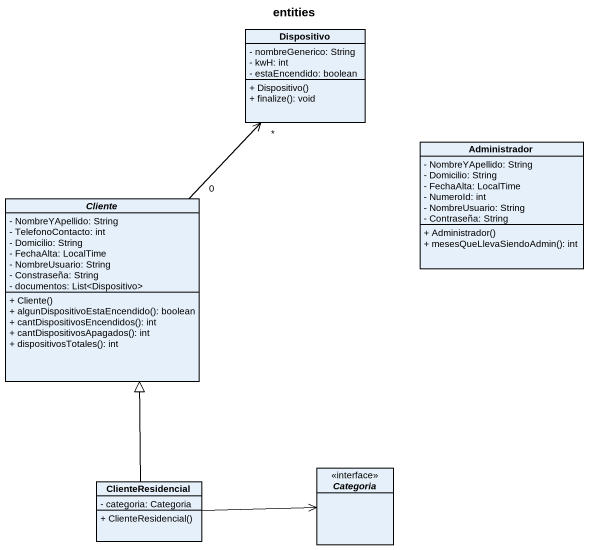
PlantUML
@startuml
title entities
hide circle
hide empty members
skinparam classAttributeIconSize 0
class Dispositivo {
  - nombreGenerico: String
  - kwH: int
  - estaEncendido: boolean
  + Dispositivo()
  + finalize(): void
}
class Administrador {
  - NombreYApellido: String
  - Domicilio: String
  - FechaAlta: LocalTime
  - NumeroId: int
  - NombreUsuario: String
  - Contraseña: String
  + Administrador()
  + mesesQueLlevaSiendoAdmin(): int
}
abstract class Cliente {
  - NombreYApellido: String
  - TelefonoContacto: int
  - Domicilio: String
  - FechaAlta: LocalTime
  - NombreUsuario: String
  - Constraseña: String
  - documentos: List<Dispositivo>
  + Cliente()
  + algunDispositivoEstaEncendido(): boolean
  + cantDispositivosEncendidos(): int
  + cantDispositivosApagados(): int
  + dispositivosTotales(): int
}
class ClienteResidencial {
  - categoria: Categoria
  + ClienteResidencial()
}
interface Categoria <<interface>>
Cliente "0" -up-> "*" Dispositivo
ClienteResidencial -up-|> Cliente
ClienteResidencial -right-> Categoria
@enduml
